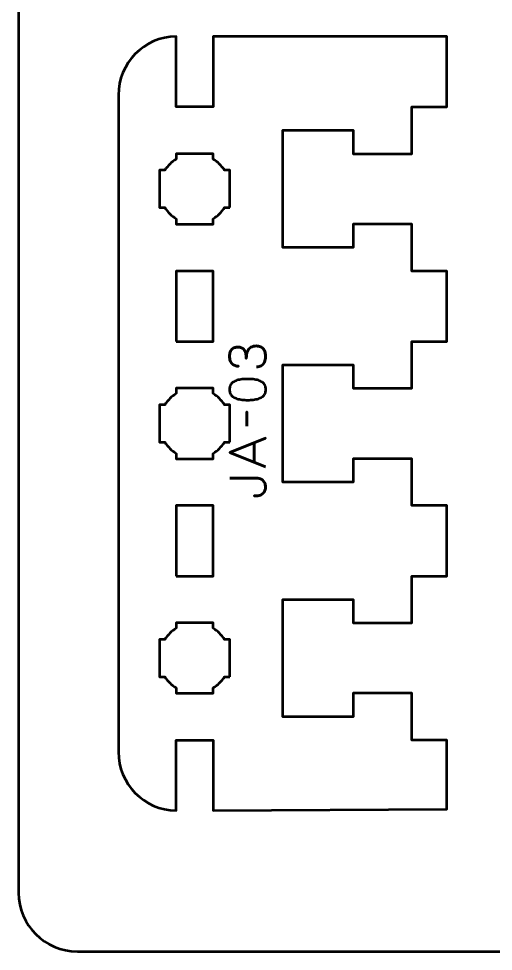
# Model space of a CAD drawing. Header units: centimetres. Extents: x -21 to 0, y -29.7 to 0.
# Drawn here: x -21 to -16.95, y -29.7 to -21.75 of the extents above; entities that cross this region are included whole.
import ezdxf

# ---------------------------------------------------------------- set-up
doc = ezdxf.new("R2010")
doc.units = ezdxf.units.CM
doc.header["$MEASUREMENT"] = 0
doc.layers.add('Layer 1', color=7, linetype='Continuous')

msp = doc.modelspace()

# ---------------------------------------------------------------- linework, layer by layer
at = {"layer": 'Layer 1', "color": 1, "lineweight": 53}
msp.add_open_spline([(-21.00003, -29.19995), (-21.00003, -29.19995), (-21.00003, -0.49992), (-21.00003, -0.49992), (-21.00003, -0.49992), (-21.00003, -0.22295), (-20.77694, 0.00004), (-20.49994, 0.00004), (-20.49994, 0.00004), (-20.49994, 0.00004), (-0.50008, 0.00004), (-0.50008, 0.00004), (-0.50008, 0.00004), (-0.22294, 0.00004), (0.00002, -0.22295), (0.00002, -0.49992), (0.00002, -0.49992), (0.00002, -0.49992), (0.00002, -29.19995), (0.00002, -29.19995), (0.00002, -29.19995), (0.00002, -29.47695), (-0.22294, -29.70004), (-0.50008, -29.70004), (-0.50008, -29.70004), (-0.50008, -29.70004), (-20.49994, -29.70004), (-20.49994, -29.70004), (-20.49994, -29.70004), (-20.77694, -29.70004), (-21.00003, -29.47695), (-21.00003, -29.19995)], degree=3, knots=[0, 0, 0, 0, 0.125, 0.125, 0.125, 0.125, 0.25, 0.25, 0.25, 0.25, 0.375, 0.375, 0.375, 0.375, 0.5, 0.5, 0.5, 0.5, 0.625, 0.625, 0.625, 0.625, 0.75, 0.75, 0.75, 0.75, 0.875, 0.875, 0.875, 0.875, 1, 1, 1, 1], dxfattribs=at)
at = {"layer": 'Layer 1', "lineweight": 53}
for points, knots in [([(-20.14999, -28.00011), (-20.14999, -28.27327), (-19.93079, -28.49533), (-19.65874, -28.50001), (-19.65874, -28.50001), (-19.65874, -28.50001), (-19.65874, -27.90011), (-19.65874, -27.90011), (-19.65874, -27.90011), (-19.65874, -27.90011), (-19.34124, -27.90011), (-19.34124, -27.90011), (-19.34124, -27.90011), (-19.34124, -27.90011), (-19.34124, -28.49819), (-19.34124, -28.49819), (-19.34124, -28.49819), (-19.34124, -28.49819), (-17.34999, -28.48761), (-17.34999, -28.48761), (-17.34999, -28.48761), (-17.34999, -28.48761), (-17.34999, -27.90011), (-17.34999, -27.90011), (-17.34999, -27.90011), (-17.34999, -27.90011), (-17.64999, -27.90011), (-17.64999, -27.90011), (-17.64999, -27.90011), (-17.64999, -27.90011), (-17.64999, -27.5001), (-17.64999, -27.5001), (-17.64999, -27.5001), (-17.64999, -27.5001), (-18.14999, -27.5001), (-18.14999, -27.5001), (-18.14999, -27.5001), (-18.14999, -27.5001), (-18.15, -27.7001), (-18.15, -27.7001), (-18.15, -27.7001), (-18.15, -27.7001), (-18.74999, -27.7001), (-18.74999, -27.7001), (-18.74999, -27.7001), (-18.74999, -27.31677), (-18.74999, -27.08342), (-18.74999, -26.70009), (-18.74999, -26.70009), (-18.74999, -26.70009), (-18.15, -26.70009), (-18.15, -26.70009), (-18.15, -26.70009), (-18.15, -26.70009), (-18.14999, -26.90009), (-18.14999, -26.90009), (-18.14999, -26.90009), (-18.14999, -26.90009), (-17.64998, -26.90009), (-17.64998, -26.90009), (-17.64998, -26.90009), (-17.64998, -26.90009), (-17.64999, -26.50008), (-17.64999, -26.50008), (-17.64999, -26.50008), (-17.64999, -26.50008), (-17.34999, -26.50008), (-17.34999, -26.50008), (-17.34999, -26.50008), (-17.34999, -26.50008), (-17.34999, -25.90007), (-17.34999, -25.90007), (-17.34999, -25.90007), (-17.34999, -25.90007), (-17.64999, -25.90007), (-17.64999, -25.90007), (-17.64999, -25.90007), (-17.64999, -25.90007), (-17.64999, -25.50007), (-17.64999, -25.50007), (-17.64999, -25.50007), (-17.64999, -25.50007), (-18.14999, -25.50007), (-18.14999, -25.50007), (-18.14999, -25.50007), (-18.14999, -25.50007), (-18.15, -25.70007), (-18.15, -25.70007), (-18.15, -25.70007), (-18.15, -25.70007), (-18.74999, -25.70007), (-18.74999, -25.70007), (-18.74999, -25.70007), (-18.74999, -25.31673), (-18.74999, -25.08339), (-18.74999, -24.70005), (-18.74999, -24.70005), (-18.74999, -24.70005), (-18.15, -24.70005), (-18.15, -24.70005), (-18.15, -24.70005), (-18.15, -24.70005), (-18.14999, -24.90005), (-18.14999, -24.90005), (-18.14999, -24.90005), (-18.14999, -24.90005), (-17.64998, -24.90005), (-17.64998, -24.90005), (-17.64998, -24.90005), (-17.64998, -24.90005), (-17.64999, -24.50005), (-17.64999, -24.50005), (-17.64999, -24.50005), (-17.64999, -24.50005), (-17.34999, -24.50005), (-17.34999, -24.50005), (-17.34999, -24.50005), (-17.34999, -24.50005), (-17.34999, -23.90004), (-17.34999, -23.90004), (-17.34999, -23.90004), (-17.34999, -23.90004), (-17.64999, -23.90004), (-17.64999, -23.90004), (-17.64999, -23.90004), (-17.64999, -23.90004), (-17.64999, -23.50003), (-17.64999, -23.50003), (-17.64999, -23.50003), (-17.64999, -23.50003), (-18.14999, -23.50003), (-18.14999, -23.50003), (-18.14999, -23.50003), (-18.14999, -23.50003), (-18.15, -23.70003), (-18.15, -23.70003), (-18.15, -23.70003), (-18.15, -23.70003), (-18.74999, -23.70003), (-18.74999, -23.70003), (-18.74999, -23.70003), (-18.74999, -23.3167), (-18.74999, -23.08335), (-18.74999, -22.70002), (-18.74999, -22.70002), (-18.74999, -22.70002), (-18.15, -22.70002), (-18.15, -22.70002), (-18.15, -22.70002), (-18.15, -22.70002), (-18.14999, -22.90002), (-18.14999, -22.90002), (-18.14999, -22.90002), (-18.14999, -22.90002), (-17.64998, -22.90002), (-17.64998, -22.90002), (-17.64998, -22.90002), (-17.64998, -22.90002), (-17.64999, -22.50001), (-17.64999, -22.50001), (-17.64999, -22.50001), (-17.64999, -22.50001), (-17.34999, -22.50001), (-17.34999, -22.50001), (-17.34999, -22.50001), (-17.34999, -22.50001), (-17.34999, -21.9), (-17.34999, -21.9), (-17.34999, -21.9), (-17.34999, -21.9), (-17.64999, -21.9), (-17.64999, -21.9), (-17.64999, -21.9), (-17.64999, -21.9), (-17.64998, -21.9), (-17.64998, -21.9), (-17.64998, -21.9), (-17.64998, -21.9), (-19.34124, -21.9), (-19.34124, -21.9), (-19.34124, -21.9), (-19.34124, -21.9), (-19.34124, -22.50001), (-19.34124, -22.50001), (-19.34124, -22.50001), (-19.34124, -22.50001), (-19.65874, -22.50001), (-19.65874, -22.50001), (-19.65874, -22.50001), (-19.65874, -22.50001), (-19.65874, -21.90011), (-19.65874, -21.90011), (-19.65874, -21.90011), (-19.93079, -21.90479), (-20.14999, -22.12685), (-20.14999, -22.40001)], [0, 0, 0, 0, 0.0204082, 0.0204082, 0.0204082, 0.0204082, 0.0408163, 0.0408163, 0.0408163, 0.0408163, 0.0612245, 0.0612245, 0.0612245, 0.0612245, 0.0816327, 0.0816327, 0.0816327, 0.0816327, 0.1020408, 0.1020408, 0.1020408, 0.1020408, 0.122449, 0.122449, 0.122449, 0.122449, 0.1428571, 0.1428571, 0.1428571, 0.1428571, 0.1632653, 0.1632653, 0.1632653, 0.1632653, 0.1836735, 0.1836735, 0.1836735, 0.1836735, 0.2040816, 0.2040816, 0.2040816, 0.2040816, 0.2244898, 0.2244898, 0.2244898, 0.2244898, 0.244898, 0.244898, 0.244898, 0.244898, 0.2653061, 0.2653061, 0.2653061, 0.2653061, 0.2857143, 0.2857143, 0.2857143, 0.2857143, 0.3061224, 0.3061224, 0.3061224, 0.3061224, 0.3265306, 0.3265306, 0.3265306, 0.3265306, 0.3469388, 0.3469388, 0.3469388, 0.3469388, 0.3673469, 0.3673469, 0.3673469, 0.3673469, 0.3877551, 0.3877551, 0.3877551, 0.3877551, 0.4081633, 0.4081633, 0.4081633, 0.4081633, 0.4285714, 0.4285714, 0.4285714, 0.4285714, 0.4489796, 0.4489796, 0.4489796, 0.4489796, 0.4693878, 0.4693878, 0.4693878, 0.4693878, 0.4897959, 0.4897959, 0.4897959, 0.4897959, 0.5102041, 0.5102041, 0.5102041, 0.5102041, 0.5306122, 0.5306122, 0.5306122, 0.5306122, 0.5510204, 0.5510204, 0.5510204, 0.5510204, 0.5714286, 0.5714286, 0.5714286, 0.5714286, 0.5918367, 0.5918367, 0.5918367, 0.5918367, 0.6122449, 0.6122449, 0.6122449, 0.6122449, 0.6326531, 0.6326531, 0.6326531, 0.6326531, 0.6530612, 0.6530612, 0.6530612, 0.6530612, 0.6734694, 0.6734694, 0.6734694, 0.6734694, 0.6938776, 0.6938776, 0.6938776, 0.6938776, 0.7142857, 0.7142857, 0.7142857, 0.7142857, 0.7346939, 0.7346939, 0.7346939, 0.7346939, 0.755102, 0.755102, 0.755102, 0.755102, 0.7755102, 0.7755102, 0.7755102, 0.7755102, 0.7959184, 0.7959184, 0.7959184, 0.7959184, 0.8163265, 0.8163265, 0.8163265, 0.8163265, 0.8367347, 0.8367347, 0.8367347, 0.8367347, 0.8571429, 0.8571429, 0.8571429, 0.8571429, 0.877551, 0.877551, 0.877551, 0.877551, 0.8979592, 0.8979592, 0.8979592, 0.8979592, 0.9183673, 0.9183673, 0.9183673, 0.9183673, 0.9387755, 0.9387755, 0.9387755, 0.9387755, 0.9591837, 0.9591837, 0.9591837, 0.9591837, 0.9795918, 0.9795918, 0.9795918, 0.9795918, 1, 1, 1, 1]), ([(-19.19999, -23.35878), (-19.19999, -23.35878), (-19.24543, -23.35878), (-19.24543, -23.35878), (-19.24543, -23.35878), (-19.26966, -23.39754), (-19.30249, -23.43036), (-19.34124, -23.45459), (-19.34124, -23.45459), (-19.34124, -23.45459), (-19.34124, -23.50003), (-19.34124, -23.50003), (-19.34124, -23.50003), (-19.34124, -23.50003), (-19.49999, -23.50003), (-19.49999, -23.50003), (-19.49999, -23.50003), (-19.49999, -23.50003), (-19.65874, -23.50003), (-19.65874, -23.50003), (-19.65874, -23.50003), (-19.65874, -23.50003), (-19.65874, -23.45459), (-19.65874, -23.45459), (-19.65874, -23.45459), (-19.69749, -23.43036), (-19.73032, -23.39754), (-19.75455, -23.35878), (-19.75455, -23.35878), (-19.75455, -23.35878), (-19.79999, -23.35878), (-19.79999, -23.35878), (-19.79999, -23.35878), (-19.79999, -23.35878), (-19.79999, -23.20003), (-19.79999, -23.20003), (-19.79999, -23.20003), (-19.79999, -23.20003), (-19.79999, -23.04127), (-19.79999, -23.04127), (-19.79999, -23.04127), (-19.79999, -23.04127), (-19.75455, -23.04127), (-19.75455, -23.04127), (-19.75455, -23.04127), (-19.73032, -23.00251), (-19.69749, -22.96969), (-19.65874, -22.94546), (-19.65874, -22.94546), (-19.65874, -22.94546), (-19.65874, -22.90002), (-19.65874, -22.90002), (-19.65874, -22.90002), (-19.65874, -22.90002), (-19.49999, -22.90002), (-19.49999, -22.90002), (-19.49999, -22.90002), (-19.49999, -22.90002), (-19.34124, -22.90002), (-19.34124, -22.90002), (-19.34124, -22.90002), (-19.34124, -22.90002), (-19.34124, -22.94546), (-19.34124, -22.94546), (-19.34124, -22.94546), (-19.30249, -22.96969), (-19.26966, -23.00251), (-19.24543, -23.04127), (-19.24543, -23.04127), (-19.24543, -23.04127), (-19.19999, -23.04127), (-19.19999, -23.04127), (-19.19999, -23.04127), (-19.19999, -23.04127), (-19.19999, -23.20003), (-19.19999, -23.20003), (-19.19999, -23.20003), (-19.19999, -23.20003), (-19.19999, -23.35878), (-19.19999, -23.35878)], [0, 0, 0, 0, 0.05, 0.05, 0.05, 0.05, 0.1, 0.1, 0.1, 0.1, 0.15, 0.15, 0.15, 0.15, 0.2, 0.2, 0.2, 0.2, 0.25, 0.25, 0.25, 0.25, 0.3, 0.3, 0.3, 0.3, 0.35, 0.35, 0.35, 0.35, 0.4, 0.4, 0.4, 0.4, 0.45, 0.45, 0.45, 0.45, 0.5, 0.5, 0.5, 0.5, 0.55, 0.55, 0.55, 0.55, 0.6, 0.6, 0.6, 0.6, 0.65, 0.65, 0.65, 0.65, 0.7, 0.7, 0.7, 0.7, 0.75, 0.75, 0.75, 0.75, 0.8, 0.8, 0.8, 0.8, 0.85, 0.85, 0.85, 0.85, 0.9, 0.9, 0.9, 0.9, 0.95, 0.95, 0.95, 0.95, 1, 1, 1, 1]), ([(-19.65874, -24.50005), (-19.65874, -24.50005), (-19.65874, -23.90004), (-19.65874, -23.90004), (-19.65874, -23.90004), (-19.65874, -23.90004), (-19.34124, -23.90004), (-19.34124, -23.90004), (-19.34124, -23.90004), (-19.34124, -23.90004), (-19.34124, -24.50005), (-19.34124, -24.50005), (-19.34124, -24.50005), (-19.34124, -24.50005), (-19.65874, -24.50005), (-19.65874, -24.50005)], [0, 0, 0, 0, 0.25, 0.25, 0.25, 0.25, 0.5, 0.5, 0.5, 0.5, 0.75, 0.75, 0.75, 0.75, 1, 1, 1, 1]), ([(-19.19999, -25.35881), (-19.19999, -25.35881), (-19.24543, -25.35881), (-19.24543, -25.35881), (-19.24543, -25.35881), (-19.26966, -25.39757), (-19.30249, -25.43039), (-19.34124, -25.45462), (-19.34124, -25.45462), (-19.34124, -25.45462), (-19.34124, -25.50007), (-19.34124, -25.50007), (-19.34124, -25.50007), (-19.34124, -25.50007), (-19.49999, -25.50007), (-19.49999, -25.50007), (-19.49999, -25.50007), (-19.49999, -25.50007), (-19.65874, -25.50007), (-19.65874, -25.50007), (-19.65874, -25.50007), (-19.65874, -25.50007), (-19.65874, -25.45462), (-19.65874, -25.45462), (-19.65874, -25.45462), (-19.69749, -25.43039), (-19.73032, -25.39757), (-19.75455, -25.35881), (-19.75455, -25.35881), (-19.75455, -25.35881), (-19.79999, -25.35881), (-19.79999, -25.35881), (-19.79999, -25.35881), (-19.79999, -25.35881), (-19.79999, -25.20006), (-19.79999, -25.20006), (-19.79999, -25.20006), (-19.79999, -25.20006), (-19.79999, -25.04131), (-19.79999, -25.04131), (-19.79999, -25.04131), (-19.79999, -25.04131), (-19.75455, -25.04131), (-19.75455, -25.04131), (-19.75455, -25.04131), (-19.73032, -25.00255), (-19.69749, -24.96973), (-19.65874, -24.9455), (-19.65874, -24.9455), (-19.65874, -24.9455), (-19.65874, -24.90005), (-19.65874, -24.90005), (-19.65874, -24.90005), (-19.65874, -24.90005), (-19.49999, -24.90005), (-19.49999, -24.90005), (-19.49999, -24.90005), (-19.49999, -24.90005), (-19.34124, -24.90005), (-19.34124, -24.90005), (-19.34124, -24.90005), (-19.34124, -24.90005), (-19.34124, -24.9455), (-19.34124, -24.9455), (-19.34124, -24.9455), (-19.30249, -24.96973), (-19.26966, -25.00255), (-19.24543, -25.04131), (-19.24543, -25.04131), (-19.24543, -25.04131), (-19.19999, -25.04131), (-19.19999, -25.04131), (-19.19999, -25.04131), (-19.19999, -25.04131), (-19.19999, -25.20006), (-19.19999, -25.20006), (-19.19999, -25.20006), (-19.19999, -25.20006), (-19.19999, -25.35881), (-19.19999, -25.35881)], [0, 0, 0, 0, 0.05, 0.05, 0.05, 0.05, 0.1, 0.1, 0.1, 0.1, 0.15, 0.15, 0.15, 0.15, 0.2, 0.2, 0.2, 0.2, 0.25, 0.25, 0.25, 0.25, 0.3, 0.3, 0.3, 0.3, 0.35, 0.35, 0.35, 0.35, 0.4, 0.4, 0.4, 0.4, 0.45, 0.45, 0.45, 0.45, 0.5, 0.5, 0.5, 0.5, 0.55, 0.55, 0.55, 0.55, 0.6, 0.6, 0.6, 0.6, 0.65, 0.65, 0.65, 0.65, 0.7, 0.7, 0.7, 0.7, 0.75, 0.75, 0.75, 0.75, 0.8, 0.8, 0.8, 0.8, 0.85, 0.85, 0.85, 0.85, 0.9, 0.9, 0.9, 0.9, 0.95, 0.95, 0.95, 0.95, 1, 1, 1, 1]), ([(-19.65874, -26.50008), (-19.65874, -26.50008), (-19.65874, -25.90007), (-19.65874, -25.90007), (-19.65874, -25.90007), (-19.65874, -25.90007), (-19.34124, -25.90007), (-19.34124, -25.90007), (-19.34124, -25.90007), (-19.34124, -25.90007), (-19.34124, -26.50008), (-19.34124, -26.50008), (-19.34124, -26.50008), (-19.34124, -26.50008), (-19.65874, -26.50008), (-19.65874, -26.50008)], [0, 0, 0, 0, 0.25, 0.25, 0.25, 0.25, 0.5, 0.5, 0.5, 0.5, 0.75, 0.75, 0.75, 0.75, 1, 1, 1, 1]), ([(-19.19999, -27.35885), (-19.19999, -27.35885), (-19.24543, -27.35885), (-19.24543, -27.35885), (-19.24543, -27.35885), (-19.26966, -27.39761), (-19.30249, -27.43043), (-19.34124, -27.45466), (-19.34124, -27.45466), (-19.34124, -27.45466), (-19.34124, -27.5001), (-19.34124, -27.5001), (-19.34124, -27.5001), (-19.34124, -27.5001), (-19.49999, -27.5001), (-19.49999, -27.5001), (-19.49999, -27.5001), (-19.49999, -27.5001), (-19.65874, -27.5001), (-19.65874, -27.5001), (-19.65874, -27.5001), (-19.65874, -27.5001), (-19.65874, -27.45466), (-19.65874, -27.45466), (-19.65874, -27.45466), (-19.69749, -27.43043), (-19.73032, -27.39761), (-19.75455, -27.35885), (-19.75455, -27.35885), (-19.75455, -27.35885), (-19.79999, -27.35885), (-19.79999, -27.35885), (-19.79999, -27.35885), (-19.79999, -27.35885), (-19.79999, -27.20009), (-19.79999, -27.20009), (-19.79999, -27.20009), (-19.79999, -27.20009), (-19.79999, -27.04134), (-19.79999, -27.04134), (-19.79999, -27.04134), (-19.79999, -27.04134), (-19.75455, -27.04134), (-19.75455, -27.04134), (-19.75455, -27.04134), (-19.73032, -27.00258), (-19.69749, -26.96976), (-19.65874, -26.94553), (-19.65874, -26.94553), (-19.65874, -26.94553), (-19.65874, -26.90009), (-19.65874, -26.90009), (-19.65874, -26.90009), (-19.65874, -26.90009), (-19.49999, -26.90009), (-19.49999, -26.90009), (-19.49999, -26.90009), (-19.49999, -26.90009), (-19.34124, -26.90009), (-19.34124, -26.90009), (-19.34124, -26.90009), (-19.34124, -26.90009), (-19.34124, -26.94553), (-19.34124, -26.94553), (-19.34124, -26.94553), (-19.30249, -26.96976), (-19.26966, -27.00258), (-19.24543, -27.04134), (-19.24543, -27.04134), (-19.24543, -27.04134), (-19.19999, -27.04134), (-19.19999, -27.04134), (-19.19999, -27.04134), (-19.19999, -27.04134), (-19.19999, -27.20009), (-19.19999, -27.20009), (-19.19999, -27.20009), (-19.19999, -27.20009), (-19.19999, -27.35885), (-19.19999, -27.35885)], [0, 0, 0, 0, 0.05, 0.05, 0.05, 0.05, 0.1, 0.1, 0.1, 0.1, 0.15, 0.15, 0.15, 0.15, 0.2, 0.2, 0.2, 0.2, 0.25, 0.25, 0.25, 0.25, 0.3, 0.3, 0.3, 0.3, 0.35, 0.35, 0.35, 0.35, 0.4, 0.4, 0.4, 0.4, 0.45, 0.45, 0.45, 0.45, 0.5, 0.5, 0.5, 0.5, 0.55, 0.55, 0.55, 0.55, 0.6, 0.6, 0.6, 0.6, 0.65, 0.65, 0.65, 0.65, 0.7, 0.7, 0.7, 0.7, 0.75, 0.75, 0.75, 0.75, 0.8, 0.8, 0.8, 0.8, 0.85, 0.85, 0.85, 0.85, 0.9, 0.9, 0.9, 0.9, 0.95, 0.95, 0.95, 0.95, 1, 1, 1, 1])]:
    msp.add_open_spline(points, degree=3, knots=knots, dxfattribs=at)
at = {"layer": 'Layer 1', "color": 3, "lineweight": 53}
msp.add_open_spline([(-20.14999, -22.40001), (-20.14999, -22.40001), (-20.14999, -28.00011), (-20.14999, -28.00011)], degree=3, dxfattribs=at)
at = {"layer": 'Layer 1', "color": 5, "lineweight": 53}
for points, knots in [([(-18.97273, -24.71767), (-18.95749, -24.7176), (-18.94423, -24.71407), (-18.93273, -24.70709), (-18.93273, -24.70709), (-18.9213, -24.7001), (-18.91234, -24.69015), (-18.90592, -24.67717), (-18.90592, -24.67717), (-18.8995, -24.66419), (-18.89625, -24.6486), (-18.89611, -24.63046), (-18.89611, -24.63046), (-18.89611, -24.61685), (-18.89752, -24.6045), (-18.90048, -24.59328), (-18.90048, -24.59328), (-18.90345, -24.58213), (-18.90803, -24.57254), (-18.91431, -24.56442), (-18.91431, -24.56442), (-18.92059, -24.55631), (-18.92871, -24.5501), (-18.93858, -24.54566), (-18.93858, -24.54566), (-18.94853, -24.54128), (-18.96046, -24.5391), (-18.97443, -24.53903), (-18.97443, -24.53903), (-18.99305, -24.53895), (-19.00879, -24.54276), (-19.02156, -24.55031), (-19.02156, -24.55031), (-19.03433, -24.55786), (-19.04392, -24.56958), (-19.05048, -24.58531), (-19.05048, -24.58531), (-19.05705, -24.60104), (-19.06036, -24.62122), (-19.06036, -24.6457), (-19.06036, -24.6457), (-19.06029, -24.62743), (-19.06198, -24.61212), (-19.06544, -24.59963), (-19.06544, -24.59963), (-19.0689, -24.58721), (-19.07377, -24.57727), (-19.08012, -24.56979), (-19.08012, -24.56979), (-19.0864, -24.56231), (-19.09388, -24.55688), (-19.10248, -24.55363), (-19.10248, -24.55363), (-19.11102, -24.55031), (-19.1204, -24.54869), (-19.13063, -24.54876), (-19.13063, -24.54876), (-19.14087, -24.54869), (-19.15032, -24.5501), (-19.15907, -24.55292), (-19.15907, -24.55292), (-19.16782, -24.55568), (-19.17551, -24.56019), (-19.18207, -24.56633), (-19.18207, -24.56633), (-19.18863, -24.57247), (-19.19378, -24.58058), (-19.19745, -24.59053), (-19.19745, -24.59053), (-19.20112, -24.60055), (-19.20295, -24.61276), (-19.20302, -24.62708), (-19.20302, -24.62708), (-19.20295, -24.64133), (-19.20084, -24.65382), (-19.19674, -24.6644), (-19.19674, -24.6644), (-19.19265, -24.67506), (-19.18708, -24.6838), (-19.17995, -24.69086), (-19.17995, -24.69086), (-19.17283, -24.69784), (-19.16471, -24.70307), (-19.15554, -24.70652), (-19.15554, -24.70652), (-19.14637, -24.71005), (-19.13663, -24.71174), (-19.1264, -24.71174), (-19.1264, -24.71174), (-19.13663, -24.71174), (-19.14637, -24.71005), (-19.15554, -24.70652), (-19.15554, -24.70652), (-19.16471, -24.70307), (-19.17283, -24.69784), (-19.17995, -24.69086), (-19.17995, -24.69086), (-19.18708, -24.6838), (-19.19265, -24.67506), (-19.19674, -24.6644), (-19.19674, -24.6644), (-19.20084, -24.65382), (-19.20295, -24.64133), (-19.20302, -24.62708), (-19.20302, -24.62708), (-19.20295, -24.61276), (-19.20112, -24.60055), (-19.19745, -24.59053), (-19.19745, -24.59053), (-19.19378, -24.58058), (-19.18863, -24.57247), (-19.18207, -24.56633), (-19.18207, -24.56633), (-19.17551, -24.56019), (-19.16782, -24.55568), (-19.15907, -24.55292), (-19.15907, -24.55292), (-19.15032, -24.5501), (-19.14087, -24.54869), (-19.13063, -24.54876), (-19.13063, -24.54876), (-19.1204, -24.54869), (-19.11102, -24.55031), (-19.10248, -24.55363), (-19.10248, -24.55363), (-19.09388, -24.55688), (-19.0864, -24.56231), (-19.08012, -24.56979), (-19.08012, -24.56979), (-19.07377, -24.57727), (-19.0689, -24.58721), (-19.06544, -24.59963), (-19.06544, -24.59963), (-19.06198, -24.61212), (-19.06029, -24.62743), (-19.06036, -24.6457), (-19.06036, -24.6457), (-19.06036, -24.62122), (-19.05705, -24.60104), (-19.05048, -24.58531), (-19.05048, -24.58531), (-19.04392, -24.56958), (-19.03433, -24.55786), (-19.02156, -24.55031), (-19.02156, -24.55031), (-19.00879, -24.54276), (-18.99305, -24.53895), (-18.97443, -24.53903), (-18.97443, -24.53903), (-18.96046, -24.5391), (-18.94853, -24.54128), (-18.93858, -24.54566), (-18.93858, -24.54566), (-18.92871, -24.5501), (-18.92059, -24.55631), (-18.91431, -24.56442), (-18.91431, -24.56442), (-18.90803, -24.57254), (-18.90345, -24.58213), (-18.90048, -24.59328), (-18.90048, -24.59328), (-18.89752, -24.6045), (-18.89611, -24.61685), (-18.89611, -24.63046), (-18.89611, -24.63046), (-18.89625, -24.6486), (-18.8995, -24.66419), (-18.90592, -24.67717), (-18.90592, -24.67717), (-18.91234, -24.69015), (-18.9213, -24.7001), (-18.93273, -24.70709), (-18.93273, -24.70709), (-18.94423, -24.71407), (-18.95749, -24.7176), (-18.97273, -24.71767)], [0, 0, 0, 0, 0.0227273, 0.0227273, 0.0227273, 0.0227273, 0.0454545, 0.0454545, 0.0454545, 0.0454545, 0.0681818, 0.0681818, 0.0681818, 0.0681818, 0.0909091, 0.0909091, 0.0909091, 0.0909091, 0.1136364, 0.1136364, 0.1136364, 0.1136364, 0.1363636, 0.1363636, 0.1363636, 0.1363636, 0.1590909, 0.1590909, 0.1590909, 0.1590909, 0.1818182, 0.1818182, 0.1818182, 0.1818182, 0.2045455, 0.2045455, 0.2045455, 0.2045455, 0.2272727, 0.2272727, 0.2272727, 0.2272727, 0.25, 0.25, 0.25, 0.25, 0.2727273, 0.2727273, 0.2727273, 0.2727273, 0.2954545, 0.2954545, 0.2954545, 0.2954545, 0.3181818, 0.3181818, 0.3181818, 0.3181818, 0.3409091, 0.3409091, 0.3409091, 0.3409091, 0.3636364, 0.3636364, 0.3636364, 0.3636364, 0.3863636, 0.3863636, 0.3863636, 0.3863636, 0.4090909, 0.4090909, 0.4090909, 0.4090909, 0.4318182, 0.4318182, 0.4318182, 0.4318182, 0.4545455, 0.4545455, 0.4545455, 0.4545455, 0.4772727, 0.4772727, 0.4772727, 0.4772727, 0.5, 0.5, 0.5, 0.5, 0.5227273, 0.5227273, 0.5227273, 0.5227273, 0.5454545, 0.5454545, 0.5454545, 0.5454545, 0.5681818, 0.5681818, 0.5681818, 0.5681818, 0.5909091, 0.5909091, 0.5909091, 0.5909091, 0.6136364, 0.6136364, 0.6136364, 0.6136364, 0.6363636, 0.6363636, 0.6363636, 0.6363636, 0.6590909, 0.6590909, 0.6590909, 0.6590909, 0.6818182, 0.6818182, 0.6818182, 0.6818182, 0.7045455, 0.7045455, 0.7045455, 0.7045455, 0.7272727, 0.7272727, 0.7272727, 0.7272727, 0.75, 0.75, 0.75, 0.75, 0.7727273, 0.7727273, 0.7727273, 0.7727273, 0.7954545, 0.7954545, 0.7954545, 0.7954545, 0.8181818, 0.8181818, 0.8181818, 0.8181818, 0.8409091, 0.8409091, 0.8409091, 0.8409091, 0.8636364, 0.8636364, 0.8636364, 0.8636364, 0.8863636, 0.8863636, 0.8863636, 0.8863636, 0.9090909, 0.9090909, 0.9090909, 0.9090909, 0.9318182, 0.9318182, 0.9318182, 0.9318182, 0.9545455, 0.9545455, 0.9545455, 0.9545455, 0.9772727, 0.9772727, 0.9772727, 0.9772727, 1, 1, 1, 1]), ([(-18.89611, -24.91029), (-18.89618, -24.89548), (-18.89879, -24.88271), (-18.90387, -24.87205), (-18.90387, -24.87205), (-18.90895, -24.86147), (-18.91622, -24.85265), (-18.92546, -24.8456), (-18.92546, -24.8456), (-18.93477, -24.83861), (-18.94578, -24.83311), (-18.95848, -24.82902), (-18.95848, -24.82902), (-18.97118, -24.82499), (-18.98508, -24.8221), (-19.00032, -24.82048), (-19.00032, -24.82048), (-19.01556, -24.81878), (-19.03158, -24.81794), (-19.04851, -24.81801), (-19.04851, -24.81801), (-19.06537, -24.81794), (-19.08139, -24.81878), (-19.09656, -24.82048), (-19.09656, -24.82048), (-19.11173, -24.8221), (-19.1257, -24.82499), (-19.1384, -24.82902), (-19.1384, -24.82902), (-19.15103, -24.83311), (-19.16203, -24.83861), (-19.17142, -24.8456), (-19.17142, -24.8456), (-19.18073, -24.85265), (-19.188, -24.86147), (-19.19308, -24.87205), (-19.19308, -24.87205), (-19.19823, -24.88271), (-19.20084, -24.89548), (-19.20091, -24.91029), (-19.20091, -24.91029), (-19.20084, -24.92511), (-19.19823, -24.93788), (-19.19308, -24.94854), (-19.19308, -24.94854), (-19.188, -24.95912), (-19.18073, -24.96794), (-19.17142, -24.97499), (-19.17142, -24.97499), (-19.16203, -24.98198), (-19.15103, -24.98748), (-19.1384, -24.99157), (-19.1384, -24.99157), (-19.1257, -24.9956), (-19.11173, -24.99849), (-19.09656, -25.00011), (-19.09656, -25.00011), (-19.08139, -25.0018), (-19.06537, -25.00265), (-19.04851, -25.00258), (-19.04851, -25.00258), (-19.03158, -25.00265), (-19.01556, -25.0018), (-19.00032, -25.00011), (-19.00032, -25.00011), (-18.98508, -24.99849), (-18.97118, -24.9956), (-18.95848, -24.99157), (-18.95848, -24.99157), (-18.94578, -24.98748), (-18.93477, -24.98198), (-18.92546, -24.97499), (-18.92546, -24.97499), (-18.91622, -24.96794), (-18.90895, -24.95912), (-18.90387, -24.94854), (-18.90387, -24.94854), (-18.89879, -24.93788), (-18.89618, -24.92511), (-18.89611, -24.91029)], [0, 0, 0, 0, 0.05, 0.05, 0.05, 0.05, 0.1, 0.1, 0.1, 0.1, 0.15, 0.15, 0.15, 0.15, 0.2, 0.2, 0.2, 0.2, 0.25, 0.25, 0.25, 0.25, 0.3, 0.3, 0.3, 0.3, 0.35, 0.35, 0.35, 0.35, 0.4, 0.4, 0.4, 0.4, 0.45, 0.45, 0.45, 0.45, 0.5, 0.5, 0.5, 0.5, 0.55, 0.55, 0.55, 0.55, 0.6, 0.6, 0.6, 0.6, 0.65, 0.65, 0.65, 0.65, 0.7, 0.7, 0.7, 0.7, 0.75, 0.75, 0.75, 0.75, 0.8, 0.8, 0.8, 0.8, 0.85, 0.85, 0.85, 0.85, 0.9, 0.9, 0.9, 0.9, 0.95, 0.95, 0.95, 0.95, 1, 1, 1, 1]), ([(-18.89611, -24.91029), (-18.89618, -24.89548), (-18.89879, -24.88271), (-18.90387, -24.87205), (-18.90387, -24.87205), (-18.90895, -24.86147), (-18.91622, -24.85265), (-18.92546, -24.8456), (-18.92546, -24.8456), (-18.93477, -24.83861), (-18.94578, -24.83311), (-18.95848, -24.82902), (-18.95848, -24.82902), (-18.97118, -24.82499), (-18.98508, -24.8221), (-19.00032, -24.82048), (-19.00032, -24.82048), (-19.01556, -24.81878), (-19.03158, -24.81794), (-19.04851, -24.81801), (-19.04851, -24.81801), (-19.06537, -24.81794), (-19.08139, -24.81878), (-19.09656, -24.82048), (-19.09656, -24.82048), (-19.11173, -24.8221), (-19.1257, -24.82499), (-19.1384, -24.82902), (-19.1384, -24.82902), (-19.15103, -24.83311), (-19.16203, -24.83861), (-19.17142, -24.8456), (-19.17142, -24.8456), (-19.18073, -24.85265), (-19.188, -24.86147), (-19.19308, -24.87205), (-19.19308, -24.87205), (-19.19823, -24.88271), (-19.20084, -24.89548), (-19.20091, -24.91029), (-19.20091, -24.91029), (-19.20084, -24.92511), (-19.19823, -24.93788), (-19.19308, -24.94854), (-19.19308, -24.94854), (-19.188, -24.95912), (-19.18073, -24.96794), (-19.17142, -24.97499), (-19.17142, -24.97499), (-19.16203, -24.98198), (-19.15103, -24.98748), (-19.1384, -24.99157), (-19.1384, -24.99157), (-19.1257, -24.9956), (-19.11173, -24.99849), (-19.09656, -25.00011), (-19.09656, -25.00011), (-19.08139, -25.0018), (-19.06537, -25.00265), (-19.04851, -25.00258), (-19.04851, -25.00258), (-19.03158, -25.00265), (-19.01556, -25.0018), (-19.00032, -25.00011), (-19.00032, -25.00011), (-18.98508, -24.99849), (-18.97118, -24.9956), (-18.95848, -24.99157), (-18.95848, -24.99157), (-18.94578, -24.98748), (-18.93477, -24.98198), (-18.92546, -24.97499), (-18.92546, -24.97499), (-18.91622, -24.96794), (-18.90895, -24.95912), (-18.90387, -24.94854), (-18.90387, -24.94854), (-18.89879, -24.93788), (-18.89618, -24.92511), (-18.89611, -24.91029)], [0, 0, 0, 0, 0.05, 0.05, 0.05, 0.05, 0.1, 0.1, 0.1, 0.1, 0.15, 0.15, 0.15, 0.15, 0.2, 0.2, 0.2, 0.2, 0.25, 0.25, 0.25, 0.25, 0.3, 0.3, 0.3, 0.3, 0.35, 0.35, 0.35, 0.35, 0.4, 0.4, 0.4, 0.4, 0.45, 0.45, 0.45, 0.45, 0.5, 0.5, 0.5, 0.5, 0.55, 0.55, 0.55, 0.55, 0.6, 0.6, 0.6, 0.6, 0.65, 0.65, 0.65, 0.65, 0.7, 0.7, 0.7, 0.7, 0.75, 0.75, 0.75, 0.75, 0.8, 0.8, 0.8, 0.8, 0.85, 0.85, 0.85, 0.85, 0.9, 0.9, 0.9, 0.9, 0.95, 0.95, 0.95, 0.95, 1, 1, 1, 1]), ([(-19.05571, -25.22271), (-19.05571, -25.22271), (-19.05571, -25.09952), (-19.05571, -25.09952), (-19.05571, -25.09952), (-19.05571, -25.09952), (-19.05571, -25.22271), (-19.05571, -25.22271)], [0, 0, 0, 0, 0.5, 0.5, 0.5, 0.5, 1, 1, 1, 1]), ([(-18.89611, -25.56858), (-18.89611, -25.56858), (-19.20133, -25.44751), (-19.20133, -25.44751), (-19.20133, -25.44751), (-19.20133, -25.44751), (-18.89611, -25.326), (-18.89611, -25.326), (-18.89611, -25.326), (-18.89611, -25.326), (-19.20133, -25.44751), (-19.20133, -25.44751), (-19.20133, -25.44751), (-19.20133, -25.44751), (-18.89611, -25.56858), (-18.89611, -25.56858)], [0, 0, 0, 0, 0.25, 0.25, 0.25, 0.25, 0.5, 0.5, 0.5, 0.5, 0.75, 0.75, 0.75, 0.75, 1, 1, 1, 1]), ([(-18.99221, -25.53048), (-18.99221, -25.53048), (-18.99221, -25.36454), (-18.99221, -25.36454), (-18.99221, -25.36454), (-18.99221, -25.36454), (-18.99221, -25.53048), (-18.99221, -25.53048)], [0, 0, 0, 0, 0.5, 0.5, 0.5, 0.5, 1, 1, 1, 1]), ([(-19.19964, -25.66679), (-19.19964, -25.66679), (-18.96257, -25.66721), (-18.96257, -25.66721), (-18.96257, -25.66721), (-18.95488, -25.66721), (-18.94712, -25.66884), (-18.93943, -25.67194), (-18.93943, -25.67194), (-18.93167, -25.67512), (-18.92461, -25.67977), (-18.91812, -25.68591), (-18.91812, -25.68591), (-18.9117, -25.69212), (-18.90648, -25.69967), (-18.9026, -25.70863), (-18.9026, -25.70863), (-18.89865, -25.71766), (-18.89667, -25.72796), (-18.89653, -25.7396), (-18.89653, -25.7396), (-18.89653, -25.75125), (-18.89844, -25.76176), (-18.90218, -25.77107), (-18.90218, -25.77107), (-18.90599, -25.78039), (-18.91107, -25.78836), (-18.91749, -25.79492), (-18.91749, -25.79492), (-18.92391, -25.80155), (-18.93096, -25.80656), (-18.9388, -25.81009), (-18.9388, -25.81009), (-18.94663, -25.81362), (-18.95453, -25.81538), (-18.96257, -25.81538), (-18.96257, -25.81538), (-18.96257, -25.81538), (-18.9939, -25.81538), (-18.9939, -25.81538), (-18.9939, -25.81538), (-18.9939, -25.81538), (-18.96257, -25.81538), (-18.96257, -25.81538), (-18.96257, -25.81538), (-18.95453, -25.81538), (-18.94663, -25.81362), (-18.9388, -25.81009), (-18.9388, -25.81009), (-18.93096, -25.80656), (-18.92391, -25.80155), (-18.91749, -25.79492), (-18.91749, -25.79492), (-18.91107, -25.78836), (-18.90599, -25.78039), (-18.90218, -25.77107), (-18.90218, -25.77107), (-18.89844, -25.76176), (-18.89653, -25.75125), (-18.89653, -25.7396), (-18.89653, -25.7396), (-18.89667, -25.72796), (-18.89865, -25.71766), (-18.9026, -25.70863), (-18.9026, -25.70863), (-18.90648, -25.69967), (-18.9117, -25.69212), (-18.91812, -25.68591), (-18.91812, -25.68591), (-18.92461, -25.67977), (-18.93167, -25.67512), (-18.93943, -25.67194), (-18.93943, -25.67194), (-18.94712, -25.66884), (-18.95488, -25.66721), (-18.96257, -25.66721), (-18.96257, -25.66721), (-18.96257, -25.66721), (-19.19964, -25.66679), (-19.19964, -25.66679)], [0, 0, 0, 0, 0.05, 0.05, 0.05, 0.05, 0.1, 0.1, 0.1, 0.1, 0.15, 0.15, 0.15, 0.15, 0.2, 0.2, 0.2, 0.2, 0.25, 0.25, 0.25, 0.25, 0.3, 0.3, 0.3, 0.3, 0.35, 0.35, 0.35, 0.35, 0.4, 0.4, 0.4, 0.4, 0.45, 0.45, 0.45, 0.45, 0.5, 0.5, 0.5, 0.5, 0.55, 0.55, 0.55, 0.55, 0.6, 0.6, 0.6, 0.6, 0.65, 0.65, 0.65, 0.65, 0.7, 0.7, 0.7, 0.7, 0.75, 0.75, 0.75, 0.75, 0.8, 0.8, 0.8, 0.8, 0.85, 0.85, 0.85, 0.85, 0.9, 0.9, 0.9, 0.9, 0.95, 0.95, 0.95, 0.95, 1, 1, 1, 1])]:
    msp.add_open_spline(points, degree=3, knots=knots, dxfattribs=at)

doc.saveas('drawing.dxf')
